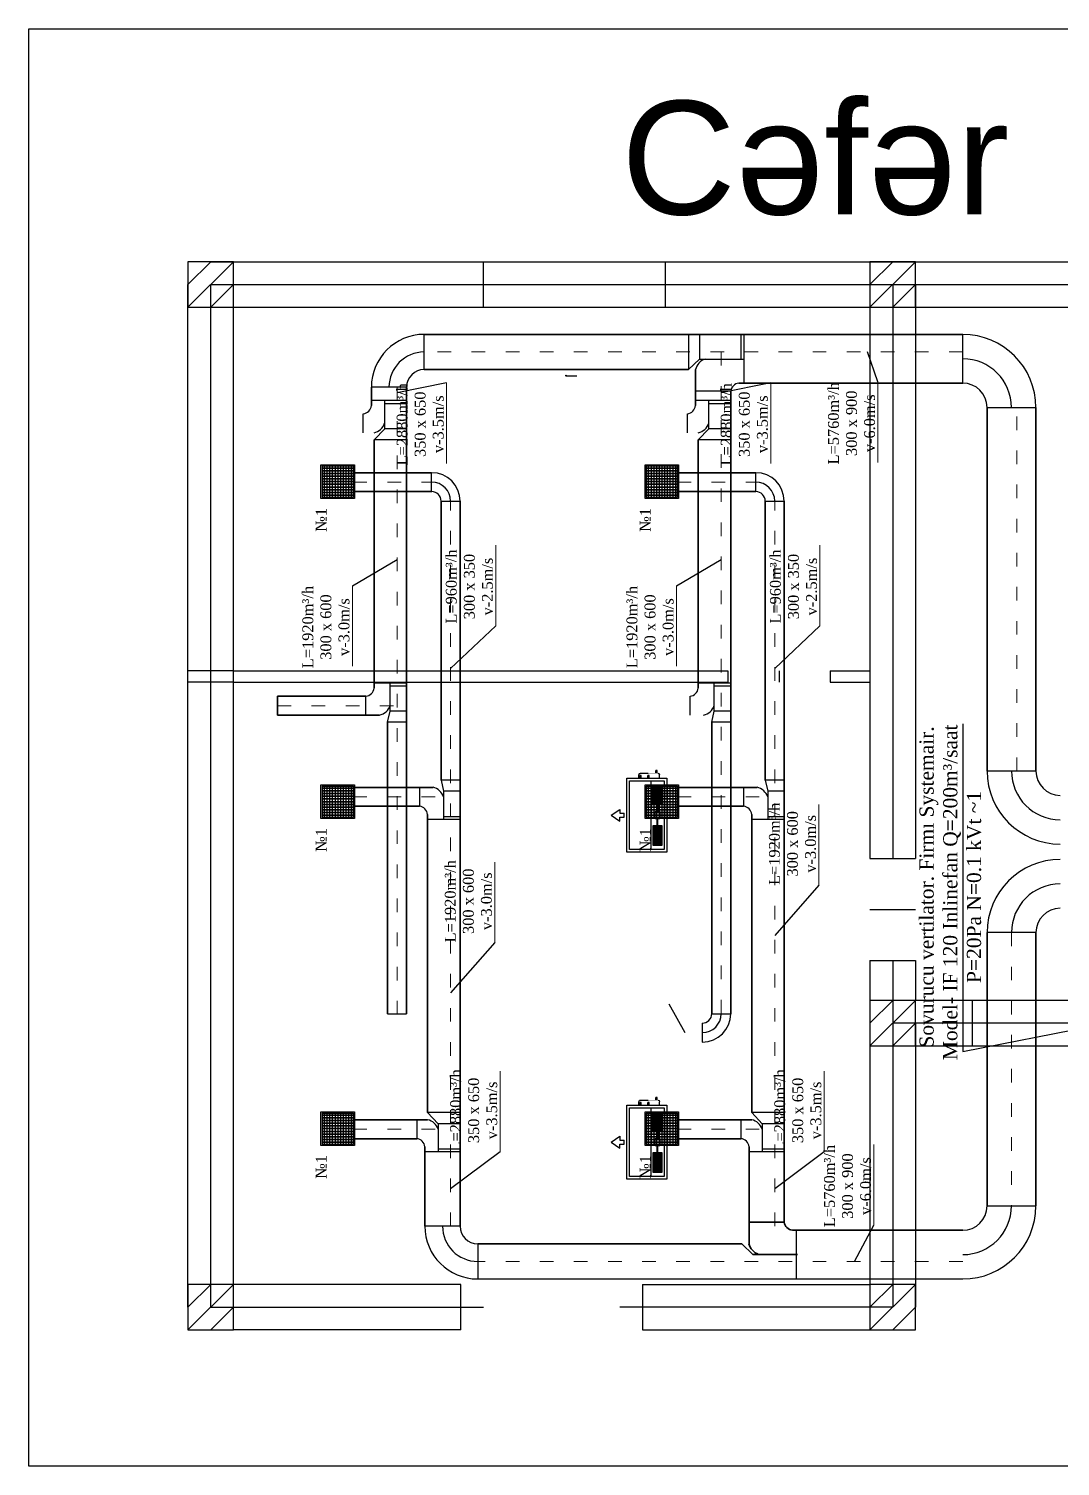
# Model space of a CAD drawing. Header units: inches. Extents: x 23 to 100097, y 11 to 104145.
# Drawn here: x 54017 to 63091, y 54163 to 66814 of the extents above; entities that cross this region are included whole.
import ezdxf

# ---------------------------------------------------------------- set-up
doc = ezdxf.new("R2010")
doc.units = ezdxf.units.IN
doc.header["$MEASUREMENT"] = 0
doc.linetypes.add('ACAD_ISO03W100', pattern=[30, 12, -18])
for name, color, linetype, lineweight in [('Divar', 7, 'Continuous', 25), ('fancoil sistemi', 80, 'Continuous', 30), ('PENCERE', 7, 'Continuous', 9), ('T-DİFÜZÖR', 7, 'Continuous', 0)]:
    doc.layers.add(name, color=color, linetype=linetype, lineweight=lineweight)
for name, color, linetype in [('DK_MAQUINAS', 7, 'Continuous'), ('noqte', 1, 'Continuous'), ('TEKST', 7, 'Continuous'), ('VRV MUSA', 5, 'Continuous')]:
    doc.layers.add(name, color=color, linetype=linetype)
doc.styles.get("Standard").update_dxf_attribs({"font": 'arial.ttf'})
doc.styles.add('Times Latin', font='')
doc.styles.get('Times Latin').set_extended_font_data('Times Latin')

# ---------------------------------------------------------------- blocks, each defined once
blk = doc.blocks.new('A$C30807CB4')
at = {"layer": 'T-DİFÜZÖR', "lineweight": 25}
for p, q in [((-31, 0), (-31, 62)), ((-31, 62), (31, 62)), ((-28.8, 59.8), (-28.8, 2.2)), ((28.8, 59.8), (-28.8, 59.8)), ((28.8, 2.2), (28.8, 59.8)), ((31, 62), (31, 0)), ((31, 0), (-31, 0)), ((28.8, 2.2), (-28.8, 2.2))]:
    blk.add_line(p, q, dxfattribs=at)
at = {"layer": 'T-DİFÜZÖR', "color": 3, "lineweight": 25}
for p, q in [((28.8, 59.8), (-28.8, 59.8)), ((-28.8, 56), (28.8, 56)), ((28.8, 56), (-28.8, 56)), ((-25, 2.2), (-25, 59.8)), ((-20, 2.2), (-20, 59.8)), ((-15, 2.2), (-15, 59.8)), ((-10, 2.2), (-10, 59.8)), ((-5, 2.2), (-5, 59.8)), ((0, 2.2), (0, 59.8)), ((5, 2.2), (5, 59.8)), ((10, 2.2), (10, 59.8)), ((15, 2.2), (15, 59.8)), ((20, 2.2), (20, 59.8)), ((25, 2.2), (25, 59.8)), ((-28.8, 51), (28.8, 51)), ((28.8, 51), (-28.8, 51)), ((-28.8, 46), (28.8, 46)), ((28.8, 46), (-28.8, 46)), ((-28.8, 41), (28.8, 41)), ((28.8, 41), (-28.8, 41)), ((-28.8, 36), (28.8, 36)), ((28.8, 36), (-28.8, 36)), ((-28.8, 31), (28.8, 31)), ((28.8, 31), (-28.8, 31)), ((-28.8, 26), (28.8, 26)), ((28.8, 26), (-28.8, 26)), ((-28.8, 21), (28.8, 21)), ((28.8, 21), (-28.8, 21)), ((-28.8, 16), (28.8, 16)), ((28.8, 16), (-28.8, 16)), ((-28.8, 11), (28.8, 11)), ((28.8, 11), (-28.8, 11)), ((-28.8, 6), (28.8, 6)), ((28.8, 6), (-28.8, 6))]:
    blk.add_line(p, q, dxfattribs=at)
blk = doc.blocks.new('sadadaaaaaaaaaa')
at = {"color": 1}
for p, q in [((100396, -134465), (100044, -134465)), ((100396, -134465), (100044, -134465)), ((100396, -134478), (100044, -134478)), ((100396, -134478), (100044, -134478)), ((100396, -134495), (100044, -134495)), ((100396, -134495), (100044, -134495)), ((100396, -134517), (100044, -134517)), ((100396, -134517), (100044, -134517)), ((100396, -134542), (100044, -134542)), ((100396, -134542), (100044, -134542)), ((100396, -134536), (100530, -134536)), ((100396, -134536), (100530, -134536)), ((100396, -134549), (100530, -134549)), ((100396, -134549), (100530, -134549)), ((100794, -134536), (100660, -134536)), ((100794, -134536), (100660, -134536)), ((100794, -134549), (100660, -134549)), ((100794, -134549), (100660, -134549)), ((100794, -134465), (101146, -134465)), ((100794, -134465), (101146, -134465)), ((100794, -134478), (101146, -134478)), ((100794, -134478), (101146, -134478)), ((100794, -134495), (101146, -134495)), ((100794, -134495), (101146, -134495)), ((100794, -134517), (101146, -134517)), ((100794, -134517), (101146, -134517)), ((100794, -134542), (101146, -134542)), ((100794, -134542), (101146, -134542)), ((100396, -134568), (100044, -134568)), ((100396, -134568), (100044, -134568)), ((100396, -134590), (100044, -134590)), ((100396, -134590), (100044, -134590)), ((100396, -134607), (100044, -134607)), ((100396, -134607), (100044, -134607)), ((100396, -134620), (100044, -134620)), ((100396, -134620), (100044, -134620)), ((100794, -134568), (101146, -134568)), ((100794, -134568), (101146, -134568)), ((100794, -134590), (101146, -134590)), ((100794, -134590), (101146, -134590)), ((100794, -134607), (101146, -134607)), ((100794, -134607), (101146, -134607)), ((100794, -134620), (101146, -134620)), ((100794, -134620), (101146, -134620))]:
    blk.add_line(p, q, dxfattribs=at)
at = {"color": 4}
for p, q in [((101280, -134504), (101340, -134504)), ((101370, -134856), (101370, -134714)), ((101280, -134886), (101340, -134886))]:
    blk.add_line(p, q, dxfattribs=at)
at = {"color": 1}
for points in [[(100396, -134629), (100044, -134629), (100044, -134456), (100396, -134456)], [(100396, -134629), (100044, -134629), (100044, -134456), (100396, -134456)], [(100530, -134586), (100660, -134586), (100660, -134499), (100530, -134499)], [(100530, -134586), (100660, -134586), (100660, -134499), (100530, -134499)], [(100794, -134629), (101146, -134629), (101146, -134456), (100794, -134456)], [(100794, -134629), (101146, -134629), (101146, -134456), (100794, -134456)]]:
    blk.add_lwpolyline(points, close=True, dxfattribs=at)
at = {"color": 4}
for centre, start, end in [((101340, -134534), 0, 90), ((101340, -134856), 270, 0)]:
    blk.add_arc(centre, 30, start, end, dxfattribs=at)
at = {"layer": 'DK_MAQUINAS', "lineweight": 30}
for p, q in [((100595, -135398), (100487, -135238)), ((100487, -135238), (100560, -135238)), ((100560, -135238), (100560, -135160)), ((100560, -135160), (100630, -135160)), ((100595, -135398), (100703, -135238)), ((100630, -135238), (100630, -135160)), ((100703, -135238), (100630, -135238))]:
    blk.add_line(p, q, dxfattribs=at)
at = {"layer": 'fancoil sistemi', "color": 3, "lineweight": 30}
for p, q in [((101280, -134370), (99910, -134370)), ((99910, -134370), (99910, -135110)), ((101230, -134420), (99960, -134420)), ((99960, -134420), (99960, -135060)), ((101230, -135060), (101230, -134420)), ((101280, -135110), (101280, -134370)), ((101230, -134665), (99960, -134665)), ((99960, -135060), (101230, -135060)), ((99910, -135110), (101280, -135110))]:
    blk.add_line(p, q, dxfattribs=at)
at = {"layer": 'noqte', "color": 4, "lineweight": 30}
for p, q in [((101370, -134548), (101420, -134548)), ((101420, -134548), (101420, -134572)), ((101370, -134572), (101420, -134572))]:
    blk.add_line(p, q, dxfattribs=at)
at = {"layer": 'noqte', "lineweight": 30}
for p, q in [((101280, -134698), (101330, -134698)), ((101280, -134722), (101330, -134722)), ((101330, -134698), (101330, -134722)), ((101280, -134848), (101330, -134848)), ((101280, -134872), (101330, -134872)), ((101330, -134848), (101330, -134872))]:
    blk.add_line(p, q, dxfattribs=at)
at = {"layer": 'noqte', "color": 4, "const_width": 5}
for points in [[(101370, -134504), (101280, -134504)], [(101280, -134886), (101370, -134886), (101370, -134504)]]:
    blk.add_lwpolyline(points, dxfattribs=at)

msp = doc.modelspace()

# ---------------------------------------------------------------- linework, layer by layer
at = {"lineweight": 30}
for p, q in [((55817.1, 64762.5), (55417.1, 64762.5)), ((55417.1, 64762.5), (55417.1, 64362.5)), ((55617.1, 64762.5), (58017.1, 64762.5)), ((55817.1, 64362.5), (55817.1, 64762.5)), ((58017.1, 64362.5), (58017.1, 64762.5)), ((59617.1, 64762.5), (61617.1, 64762.5)), ((59617.1, 64362.5), (59617.1, 64762.5)), ((61617.1, 64762.5), (67617.1, 64762.5)), ((55417.1, 55562.5), (55417.1, 64562.5)), ((55817.1, 55562.5), (55817.1, 64562.5)), ((61417.1, 64562.5), (61417.1, 59512.5)), ((61817.1, 64562.5), (61817.1, 59512.5)), ((55417.1, 64362.5), (55817.1, 64362.5)), ((55617.1, 64362.5), (58017.1, 64362.5)), ((59617.1, 64362.5), (61617.1, 64362.5)), ((61617.1, 64362.5), (67617.1, 64362.5)), ((55817.1, 61162.5), (60167.1, 61162.5)), ((61067.1, 61162.5), (61417.1, 61162.5)), ((61067.1, 61162.5), (61067.1, 61062.5)), ((55817.1, 61062.5), (60167.1, 61062.5)), ((61067.1, 61062.5), (61417.1, 61062.5)), ((61417.1, 58612.5), (61417.1, 58262.5)), ((61417.1, 58612.5), (61817.1, 58612.5)), ((61817.1, 58612.5), (61817.1, 58262.5)), ((62317.1, 58262.5), (61617.1, 58262.5)), ((62317.1, 58262.5), (62317.1, 58062.5)), ((61417.1, 58062.5), (61417.1, 55562.5)), ((61817.1, 58062.5), (61817.1, 55562.5)), ((62317.1, 58062.5), (62317.1, 57862.5)), ((61617.1, 57862.5), (62317.1, 57862.5)), ((55817.1, 55762.5), (55417.1, 55762.5)), ((55417.1, 55762.5), (55417.1, 55362.5)), ((55817.1, 55362.5), (55817.1, 55762.5)), ((57817.1, 55762.5), (55817.1, 55762.5)), ((57817.1, 55362.5), (57817.1, 55762.5)), ((59417.1, 55762.5), (59417.1, 55362.5)), ((59417.1, 55762.5), (61417.1, 55762.5)), ((61817.1, 55762.5), (61417.1, 55762.5)), ((61417.1, 55762.5), (61417.1, 55362.5)), ((61817.1, 55362.5), (61817.1, 55762.5)), ((61617.1, 55562.5), (59217.1, 55562.5)), ((55417.1, 55362.5), (55817.1, 55362.5)), ((57817.1, 55362.5), (55817.1, 55362.5)), ((59417.1, 55362.5), (61417.1, 55362.5)), ((61417.1, 55362.5), (61817.1, 55362.5))]:
    msp.add_line(p, q, dxfattribs=at)
for p, q in [((55417.1, 64362.5), (55817.1, 64762.5)), ((55417.1, 64562.5), (55617.1, 64762.5)), ((58017.1, 64762.5), (59617.1, 64762.5)), ((61417.1, 64362.5), (61817.1, 64762.5)), ((61417.1, 64562.5), (61617.1, 64762.5)), ((55617.1, 55562.5), (55617.1, 64562.5)), ((55617.1, 64562.5), (61617.1, 64562.5)), ((55617.1, 64362.5), (55817.1, 64562.5)), ((61617.1, 64362.5), (61817.1, 64562.5)), ((61617.1, 64562.5), (67617.1, 64562.5)), ((61617.1, 64562.5), (61617.1, 59512.5)), ((58017.1, 64362.5), (59617.1, 64362.5)), ((55817.1, 61162.5), (55417.1, 61162.5)), ((60167.1, 61162.5), (60167.1, 61062.5)), ((60617.1, 61162.5), (60617.1, 61062.5)), ((55817.1, 61062.5), (55417.1, 61062.5)), ((62234.3, 60698.1), (62234.3, 57813.5)), ((61417.1, 59512.5), (61817.1, 59512.5)), ((61417.1, 59062.5), (61817.1, 59062.5)), ((61617.1, 58612.5), (61617.1, 58262.5)), ((62234.3, 57813.5), (65245.1, 58404.2)), ((61417.1, 57862.5), (61817.1, 58262.5)), ((61417.1, 58062.5), (61617.1, 58262.5)), ((61617.1, 58262.5), (61617.1, 57862.5)), ((63917.1, 58262.5), (62317.1, 58262.5)), ((61617.1, 58062.5), (61617.1, 55562.5)), ((61617.1, 57862.5), (61817.1, 58062.5)), ((61817.1, 58062.5), (61617.1, 58062.5)), ((63917.1, 58062.5), (61817.1, 58062.5)), ((62317.1, 57862.5), (63917.1, 57862.5)), ((55417.1, 55362.5), (55817.1, 55762.5)), ((55417.1, 55562.5), (55617.1, 55762.5)), ((61417.1, 55362.5), (61817.1, 55762.5)), ((61417.1, 55562.5), (61617.1, 55762.5)), ((55617.1, 55362.5), (55817.1, 55562.5)), ((55617.1, 55562.5), (58017.1, 55562.5))]:
    msp.add_line(p, q)
at = {"color": 3, "ltscale": 500}
for p, q in [((57495.5, 63814.2), (57495.5, 64124)), ((57340.6, 63659.3), (57030.7, 63659.3)), ((57561, 62740.3), (57561, 62907.1)), ((60412.4, 62740.3), (60412.4, 62907.1)), ((57644.4, 62656.9), (57811.3, 62656.9)), ((60495.8, 62656.9), (60662.6, 62656.9)), ((62876.4, 58859.4), (62447.4, 58859.4)), ((57173.7, 58145.8), (57340.6, 58145.8)), ((60025.1, 58145.8), (60191.9, 58145.8)), ((59941.7, 58062.4), (59941.7, 57895.5)), ((62447.4, 56454.4), (62876.4, 56454.4)), ((57811.3, 56275.6), (57501.4, 56275.6)), ((57966.2, 56120.7), (57966.2, 55810.9)), ((57966.2, 55810.9), (62232.9, 55810.9))]:
    msp.add_line(p, q, dxfattribs=at)
at = {"color": 5, "lineweight": 30}
for p, q in [((59819.5, 64124), (59819.5, 63814.2)), ((59916.9, 64124), (59916.9, 63907.4)), ((60282.5, 63907.4), (60282.5, 64124)), ((60307.5, 64124), (60307.5, 63695)), ((59819.5, 63814.2), (59916.9, 63907.4)), ((59916.9, 63907.4), (60307.5, 63907.4)), ((57340.6, 63540.9), (57030.7, 63540.9)), ((57147.8, 63293.3), (57147.8, 63540.9)), ((57147.8, 63516), (57340.6, 63516)), ((59882.1, 63626.4), (60191.9, 63626.4)), ((60191.9, 63540.9), (59882.1, 63540.9)), ((59999.2, 63293.3), (59999.2, 63540.9)), ((59999.2, 63516), (60191.9, 63516)), ((56959.2, 63258.6), (56959.2, 63425.4)), ((59810.6, 63258.6), (59810.6, 63425.4)), ((57054.6, 63195.9), (57147.8, 63293.3)), ((57340.6, 63293.3), (57147.8, 63293.3)), ((59905.9, 63195.9), (59999.2, 63293.3)), ((60191.9, 63293.3), (59999.2, 63293.3)), ((57340.6, 63195.9), (57054.6, 63195.9)), ((60191.9, 63195.9), (59905.9, 63195.9)), ((57340.6, 61055.4), (57054.6, 61055.4)), ((57195.5, 60807.8), (57195.5, 61055.4)), ((57195.5, 61030.5), (57340.6, 61030.5)), ((60191.9, 61055.4), (59905.9, 61055.4)), ((60046.9, 60807.8), (60046.9, 61055.4)), ((60046.9, 61030.5), (60191.9, 61030.5)), ((56983.1, 60773.1), (56983.1, 60939.9)), ((59834.4, 60773.1), (59834.4, 60939.9)), ((57173.7, 60710.4), (57195.5, 60807.8)), ((57340.6, 60807.8), (57195.5, 60807.8)), ((60025.1, 60710.4), (60046.9, 60807.8)), ((60191.9, 60807.8), (60046.9, 60807.8)), ((57340.6, 60710.4), (57173.7, 60710.4)), ((60191.9, 60710.4), (60025.1, 60710.4))]:
    msp.add_line(p, q, dxfattribs=at)
at = {"color": 5, "ltscale": 500}
for p, q in [((62232.9, 63695), (62232.9, 64124)), ((62447.4, 63480.5), (62876.4, 63480.5)), ((62876.4, 60281.5), (62447.4, 60281.5))]:
    msp.add_line(p, q, dxfattribs=at)
at = {"color": 3, "lineweight": 30}
for p, q in [((57453.8, 60137.8), (57453.8, 59971)), ((57811.3, 60200.5), (57644.4, 60200.5)), ((57644.4, 60200.5), (57666.2, 60103.1)), ((57666.2, 60103.1), (57666.2, 59855.5)), ((57811.3, 60103.1), (57666.2, 60103.1)), ((60305.2, 60137.8), (60305.2, 59971)), ((60662.6, 60200.5), (60495.8, 60200.5)), ((60495.8, 60200.5), (60517.6, 60103.1)), ((60517.6, 60103.1), (60517.6, 59855.5)), ((60662.6, 60103.1), (60517.6, 60103.1)), ((57811.3, 59855.5), (57525.3, 59855.5)), ((57666.2, 59880.4), (57811.3, 59880.4)), ((60662.6, 59855.5), (60376.7, 59855.5)), ((60517.6, 59880.4), (60662.6, 59880.4)), ((57430, 57212.7), (57430, 57045.8)), ((57811.3, 57275.3), (57525.3, 57275.3)), ((57525.3, 57275.3), (57618.5, 57177.9)), ((60281.3, 57212.7), (60281.3, 57045.8)), ((60662.6, 57275.3), (60376.7, 57275.3)), ((60376.7, 57275.3), (60469.9, 57177.9)), ((57618.5, 57177.9), (57618.5, 56930.3)), ((57811.3, 57177.9), (57618.5, 57177.9)), ((60469.9, 57177.9), (60469.9, 56930.3)), ((60662.6, 57177.9), (60469.9, 57177.9)), ((57811.3, 56930.3), (57501.4, 56930.3)), ((57618.5, 56955.3), (57811.3, 56955.3)), ((60662.6, 56930.3), (60352.8, 56930.3)), ((60469.9, 56955.3), (60662.6, 56955.3))]:
    msp.add_line(p, q, dxfattribs=at)
at = {"color": 3}
msp.add_line((60767.1, 56239.9), (60767.1, 55810.9), dxfattribs=at)
at = {"lineweight": -3}
msp.add_line((61617.1, 55362.5), (61817.1, 55562.5), dxfattribs=at)
msp.add_lwpolyline([(54016.6, 66813.8), (69437.8, 66813.8), (69437.8, 54163), (54016.6, 54163)], close=True)
at = {"lineweight": 30}
for points in [[(61417.1, 64362.5), (61817.1, 64362.5), (61817.1, 64762.5), (61417.1, 64762.5)], [(61417.1, 57862.5), (61817.1, 57862.5), (61817.1, 58262.5), (61417.1, 58262.5)]]:
    msp.add_lwpolyline(points, close=True, dxfattribs=at)
at = {"color": 3, "ltscale": 500}
for centre, radius, start, end in [((57495.5, 63659.3), 464.7, 90, 180), ((57495.5, 63659.3), 309.8, 90, 180), ((57495.5, 63659.3), 154.9, 90, 180), ((57561, 62656.9), 250.2, 0, 90), ((60412.4, 62656.9), 250.2, 0, 90), ((57561, 62656.9), 166.8, 0, 90), ((60412.4, 62656.9), 166.8, 0, 90), ((57561, 62656.9), 83.4, 0, 90), ((60412.4, 62656.9), 83.4, 0, 90), ((63090.9, 58859.4), 643.5, 90, 180), ((63090.9, 58859.4), 429, 90, 180), ((63090.9, 58859.4), 214.5, 90, 180), ((59941.7, 58145.8), 83.4, 270, 0), ((59941.7, 58145.8), 250.2, 270, 0), ((59941.7, 58145.8), 166.8, 270, 0), ((62232.9, 56454.4), 214.5, 270, 0), ((62232.9, 56454.4), 643.5, 270, 0), ((62232.9, 56454.4), 429, 270, 0), ((57966.2, 56275.6), 464.7, 180, 270), ((57966.2, 56275.6), 309.8, 180, 270), ((57966.2, 56275.6), 154.9, 180, 270)]:
    msp.add_arc(centre, radius, start, end, dxfattribs=at)
at = {"color": 5, "ltscale": 500}
for centre, radius, start, end in [((62232.9, 63480.5), 643.5, 0, 90), ((62232.9, 63480.5), 429, 0, 90), ((62232.9, 63480.5), 214.5, 0, 90), ((63090.9, 60281.5), 643.5, 180, 270), ((63090.9, 60281.5), 429, 180, 270), ((63090.9, 60281.5), 214.5, 180, 270)]:
    msp.add_arc(centre, radius, start, end, dxfattribs=at)
at = {"color": 5, "lineweight": 30}
for centre, radius, start, end in [((60007.6, 63785.5), 128.8, 108.83233, 167.10727), ((60272, 63615), 80.5, 96.09393, 173.90607), ((56950.7, 63505.5), 80.5, 276.09393, 353.90607), ((59802.1, 63505.5), 80.5, 276.09393, 353.90607), ((57025.9, 63384.1), 128.8, 282.89273, 341.16767), ((59877.3, 63384.1), 128.8, 282.89273, 341.16767), ((56974.5, 61019.9), 80.5, 276.09393, 353.90607), ((59825.9, 61019.9), 80.5, 276.09393, 353.90607), ((57073.6, 60898.6), 128.8, 282.89273, 341.16767), ((59925, 60898.6), 128.8, 282.89273, 341.16767)]:
    msp.add_arc(centre, radius, start, end, dxfattribs=at)
at = {"color": 3, "lineweight": 30}
for centre, radius, start, end in [((57544.3, 60012.3), 128.8, 18.83233, 77.10727), ((60395.7, 60012.3), 128.8, 18.83233, 77.10727), ((57445.2, 59891), 80.5, 6.09393, 83.90607), ((60296.6, 59891), 80.5, 6.09393, 83.90607), ((57496.6, 57087.1), 128.8, 18.83233, 77.10727), ((60348, 57087.1), 128.8, 18.83233, 77.10727), ((57421.4, 56965.8), 80.5, 6.09393, 83.90607), ((60272.8, 56965.8), 80.5, 6.09393, 83.90607)]:
    msp.add_arc(centre, radius, start, end, dxfattribs=at)
at = {"layer": 'Divar'}
for p, q in [((61487, 63707.1), (61394.1, 63969.1)), ((57692.4, 63698.7), (57257.1, 63609.3)), ((60543.8, 63698.7), (60108.5, 63609.3)), ((56872.1, 62788), (56872.1, 62907.1)), ((59723.5, 62788), (59723.5, 62907.1)), ((56863.2, 61912.2), (57257.1, 62142.4)), ((59714.6, 61912.2), (60108.5, 62142.4)), ((58124.9, 61559.5), (57727.9, 61183.9)), ((60976.3, 61559.5), (60579.2, 61183.9)), ((56872.1, 59971), (56872.1, 60090.2)), ((59723.5, 59971), (59723.5, 60090.2)), ((60967.5, 59276.9), (60579.2, 58834.5)), ((58116.2, 58771.3), (57727.9, 58328.9)), ((59646.2, 58233.1), (59788.3, 57979)), ((56872.1, 57093.5), (56872.1, 57212.7)), ((56872.1, 57045.8), (56872.1, 57212.7)), ((59723.5, 57093.5), (59723.5, 57212.7)), ((59723.5, 57045.8), (59723.5, 57212.7)), ((58163.1, 56929), (57727.9, 56603.9)), ((61014.5, 56929), (60579.2, 56603.9)), ((61279.8, 55965.8), (61452.1, 56283.6))]:
    msp.add_line(p, q, dxfattribs=at)
at = {"layer": 'TEKST', "color": 5, "lineweight": 35, "ltscale": 0.95}
for p, q in [((62232.9, 64124), (57495.5, 64124)), ((59819.5, 63814.2), (57495.5, 63814.2)), ((59882.1, 63814.3), (59882.1, 63496.9)), ((57030.7, 63659.3), (57030.7, 63496.9)), ((57340.6, 63659.3), (57340.6, 58145.8)), ((62232.9, 63695), (60263.4, 63695)), ((60191.9, 63623.5), (60191.9, 58145.8)), ((62447.4, 60281.5), (62447.4, 63480.5)), ((62876.4, 60281.5), (62876.4, 63480.5)), ((57054.6, 63195.9), (57054.6, 61011.4)), ((59905.9, 63195.9), (59905.9, 61011.4)), ((56204.8, 60939.9), (56983.1, 60939.9)), ((56204.8, 60773.1), (56204.8, 60939.9)), ((56204.8, 60773.1), (57102.3, 60773.1)), ((57173.7, 60710.4), (57173.7, 58145.8)), ((60025.1, 60710.4), (60025.1, 58145.8))]:
    msp.add_line(p, q, dxfattribs=at)
at = {"layer": 'TEKST', "color": 5, "linetype": 'ACAD_ISO03W100', "lineweight": 9, "ltscale": 10}
for p, q in [((62232.9, 63969.1), (57495.5, 63969.1)), ((60108.5, 63969.1), (60108.5, 58145.8)), ((57257.1, 63659.3), (57257.1, 58145.8)), ((62709.5, 60281.5), (62709.5, 63480.5)), ((56204.8, 60856.5), (57257.1, 60856.5))]:
    msp.add_line(p, q, dxfattribs=at)
at = {"layer": 'TEKST', "color": 3, "lineweight": 35, "ltscale": 0.95}
for p, q in [((56872.1, 62907.1), (57561, 62907.1)), ((59723.5, 62907.1), (60412.4, 62907.1)), ((56872.1, 62740.3), (57562.5, 62740.3)), ((57644.4, 60200.5), (57644.4, 62656.9)), ((57811.3, 56275.6), (57811.3, 62656.9)), ((59723.5, 62740.3), (60413.8, 62740.3)), ((60495.8, 60200.5), (60495.8, 62656.9)), ((60662.6, 56311.4), (60662.6, 62656.9)), ((56872.1, 60137.8), (57573, 60137.8)), ((59723.5, 60137.8), (60424.4, 60137.8)), ((56872.1, 59971), (57453.8, 59971)), ((59723.5, 59971), (60305.2, 59971)), ((57525.3, 57275.3), (57525.3, 59899.5)), ((60376.7, 57275.3), (60376.7, 59899.5)), ((62447.4, 58859.4), (62447.4, 56454.4)), ((62876.4, 58859.4), (62876.4, 56454.4)), ((56872.1, 57212.7), (57525.4, 57212.7)), ((59723.5, 57212.7), (60376.7, 57212.7)), ((56872.1, 57045.8), (57430, 57045.8)), ((57501.4, 56275.6), (57501.4, 56974.3)), ((59723.5, 57045.8), (60281.3, 57045.8)), ((60352.8, 56120.6), (60352.8, 56974.3)), ((60352.8, 56311.4), (60662.6, 56311.4)), ((62232.9, 56239.9), (60734.1, 56239.9)), ((60290.2, 56120.7), (57966.2, 56120.7)), ((60290.2, 56120.7), (60387.6, 56027.5)), ((60387.6, 56027.5), (60778.2, 56027.5))]:
    msp.add_line(p, q, dxfattribs=at)
at = {"layer": 'TEKST', "color": 3, "linetype": 'ACAD_ISO03W100', "lineweight": 9, "ltscale": 10}
for p, q in [((56872.1, 62823.7), (57561, 62823.7)), ((59723.5, 62823.7), (60412.4, 62823.7)), ((57727.9, 56275.6), (57727.9, 62656.9)), ((60579.2, 56275.6), (60579.2, 62656.9)), ((56872.1, 60054.4), (57727.9, 60054.4)), ((59723.5, 60054.4), (60579.2, 60054.4)), ((62661.9, 58859.4), (62661.9, 56454.4)), ((56872.1, 57129.2), (57727.9, 57129.2)), ((59723.5, 57129.2), (60579.2, 57129.2)), ((62232.9, 55965.8), (57966.2, 55965.8))]:
    msp.add_line(p, q, dxfattribs=at)
at = {"layer": 'TEKST', "color": 3, "lineweight": 35, "ltscale": 0.95}
for centre, radius, start, end in [((60742.7, 56319.9), 80.5, 186.09393, 263.90607), ((60478.3, 56149.4), 128.8, 192.89273, 251.16767)]:
    msp.add_arc(centre, radius, start, end, dxfattribs=at)
at = {"layer": 'VRV MUSA', "lineweight": 30}
for p, q in [((58741.1, 63755.9), (58741.1, 63764.5)), ((58741.1, 63764.5), (58743.5, 63764.5)), ((58743.5, 63764.5), (58743.5, 63760.7)), ((58743.5, 63760.7), (58838.8, 63760.7)), ((58762.6, 63755.9), (58743.5, 63755.9))]:
    msp.add_line(p, q, dxfattribs=at)
at = {"layer": 'VRV MUSA', "color": 0, "linetype": 'ByBlock', "lineweight": 0, "ltscale": 1.55}
for p, q in [((57692.4, 63698.7), (57692.4, 62988.2)), ((60543.8, 63698.7), (60543.8, 62988.2)), ((61487, 63707.1), (61487, 62996.5)), ((58124.9, 62270.1), (58124.9, 61559.5)), ((60976.3, 62270.1), (60976.3, 61559.5)), ((56863.2, 61913.7), (56863.2, 61203.2)), ((59714.6, 61913.7), (59714.6, 61203.2)), ((60967.5, 59275.4), (60967.5, 59985.9)), ((58116.2, 58769.8), (58116.2, 59480.3)), ((58163.1, 56929), (58163.1, 57639.5)), ((61014.5, 56929), (61014.5, 57639.5)), ((61452.1, 56994.2), (61452.1, 56283.6))]:
    msp.add_line(p, q, dxfattribs=at)

# ---------------------------------------------------------------- block references
at = {"layer": 'Divar', "xscale": -0.4766491927358397, "yscale": 0.4766491927358397, "zscale": 0.4766491927358397, "rotation": 270}
for p in [(123677.9, 11944.2), (123677.9, 9066.6)]:
    msp.add_blockref('sadadaaaaaaaaaa', p, dxfattribs=at)
at = {"layer": 'VRV MUSA', "color": 1, "xscale": 4.766491927358397, "yscale": 4.766491927358397, "zscale": 4.766491927358397, "rotation": 180}
for p in [(56734.8, 62976.3), (59586.2, 62976.3), (56734.8, 60159.4), (59586.2, 60159.4), (56734.8, 57281.8), (59586.2, 57281.8)]:
    msp.add_blockref('A$C30807CB4', p, dxfattribs=at)

# ---------------------------------------------------------------- texts
at = {"insert": (59227.6, 66179.2), "char_height": 1000, "attachment_point": 1}
msp.add_mtext_dynamic_manual_height_columns('C{\\fArial|b0|i0|c238|p34;əfər}', width=2796.152, gutter_width=12.5, heights=[0], dxfattribs=at)
at = {"lineweight": 15, "insert": (62124.8, 59261.2), "char_height": 125.0451, "width": 3220.668, "attachment_point": 5, "rotation": 90, "style": 'Times Latin'}
msp.add_mtext('{\\C0;Sovurucu vertilator. \\fTimes New Roman|b0|i0|c238|p18;Firmı Systemair. Model-\\fTimes New Roman|b0|i0|c204|p18; IF 120 Inlinefan \\fTimes New Roman|b0|i0|c238|p18;Q=\\fTimes New Roman|b0|i0|c0|p18;2\\fTimes New Roman|b0|i0|c238|p18;00m³/saat   P=\\fTimes New Roman|b0|i0|c0|p18;2\\fTimes New Roman|b0|i0|c238|p18;0Pa N=\\fTimes New Roman|b0|i0|c204|p18;0.1\\fTimes New Roman|b0|i0|c238|p18; kVt\\fTimes New Roman|b0|i0|c204|p18; ~1  }', dxfattribs=at)
at = {"layer": 'PENCERE', "char_height": 95.33, "attachment_point": 9, "rotation": 90, "style": 'Times Latin'}
for insert in [(56636.3, 62596.5), (59487.6, 62596.5), (56636.3, 59779.5), (59487.6, 59779.5), (56636.3, 56902), (59487.6, 56902)]:
    msp.add_mtext_dynamic_manual_height_columns('{\\C0;№1}', width=179.706, gutter_width=5.96, heights=[0], dxfattribs=dict(at, insert=insert))
at = {"layer": 'VRV MUSA', "color": 0, "lineweight": 9, "ltscale": 150, "char_height": 95.33, "width": 727.846, "rotation": 90, "style": 'Times Latin'}
for s, insert, attachment_point in [('\\pxqc;L=2880m{\\fTimes New Roman|b0|i0|c238|p18;³}/h\\P350 x 650\\Pv-3.5m/s\\P ', (57827.3, 62969.3), 7), ('\\pxqc;L=2880m{\\fTimes New Roman|b0|i0|c238|p18;³}/h\\P350 x 650\\Pv-3.5m/s\\P ', (60678.7, 62969.3), 7), ('\\pxqc;L=5760m{\\fTimes New Roman|b0|i0|c238|p18;³}/h\\P300 x 900\\Pv-6.0m/s\\P ', (61622, 62977.7), 7), ('\\pxqc;L=960m{\\fTimes New Roman|b0|i0|c238|p18;³}/h\\P300 x 350\\Pv-2.5m/s\\P ', (58259.8, 61540.7), 7), ('\\pxqc;L=960m{\\fTimes New Roman|b0|i0|c238|p18;³}/h\\P300 x 350\\Pv-2.5m/s\\P ', (61111.2, 61540.7), 7), ('\\pxqc;L=1920m{\\fTimes New Roman|b0|i0|c238|p18;³}/h\\P300 x 600\\Pv-3.0m/s\\P ', (56998.1, 61184.3), 7), ('\\pxqc;L=1920m{\\fTimes New Roman|b0|i0|c238|p18;³}/h\\P300 x 600\\Pv-3.0m/s\\P ', (59849.5, 61184.3), 7), ('\\pxqc;L=1920m{\\fTimes New Roman|b0|i0|c238|p18;³}/h\\P300 x 600\\Pv-3.0m/s\\P ', (61102.5, 60004.8), 9), ('\\pxqc;L=1920m{\\fTimes New Roman|b0|i0|c238|p18;³}/h\\P300 x 600\\Pv-3.0m/s\\P ', (58251.1, 59499.2), 9), ('\\pxqc;L=2880m{\\fTimes New Roman|b0|i0|c238|p18;³}/h\\P350 x 650\\Pv-3.5m/s\\P ', (58298, 57658.4), 9), ('\\pxqc;L=2880m{\\fTimes New Roman|b0|i0|c238|p18;³}/h\\P350 x 650\\Pv-3.5m/s\\P ', (61149.4, 57658.4), 9), ('\\pxqc;L=5760m{\\fTimes New Roman|b0|i0|c238|p18;³}/h\\P300 x 900\\Pv-6.0m/s\\P ', (61587.1, 56264.8), 7)]:
    msp.add_mtext(s, dxfattribs=dict(at, insert=insert, attachment_point=attachment_point))

doc.saveas('drawing.dxf')
